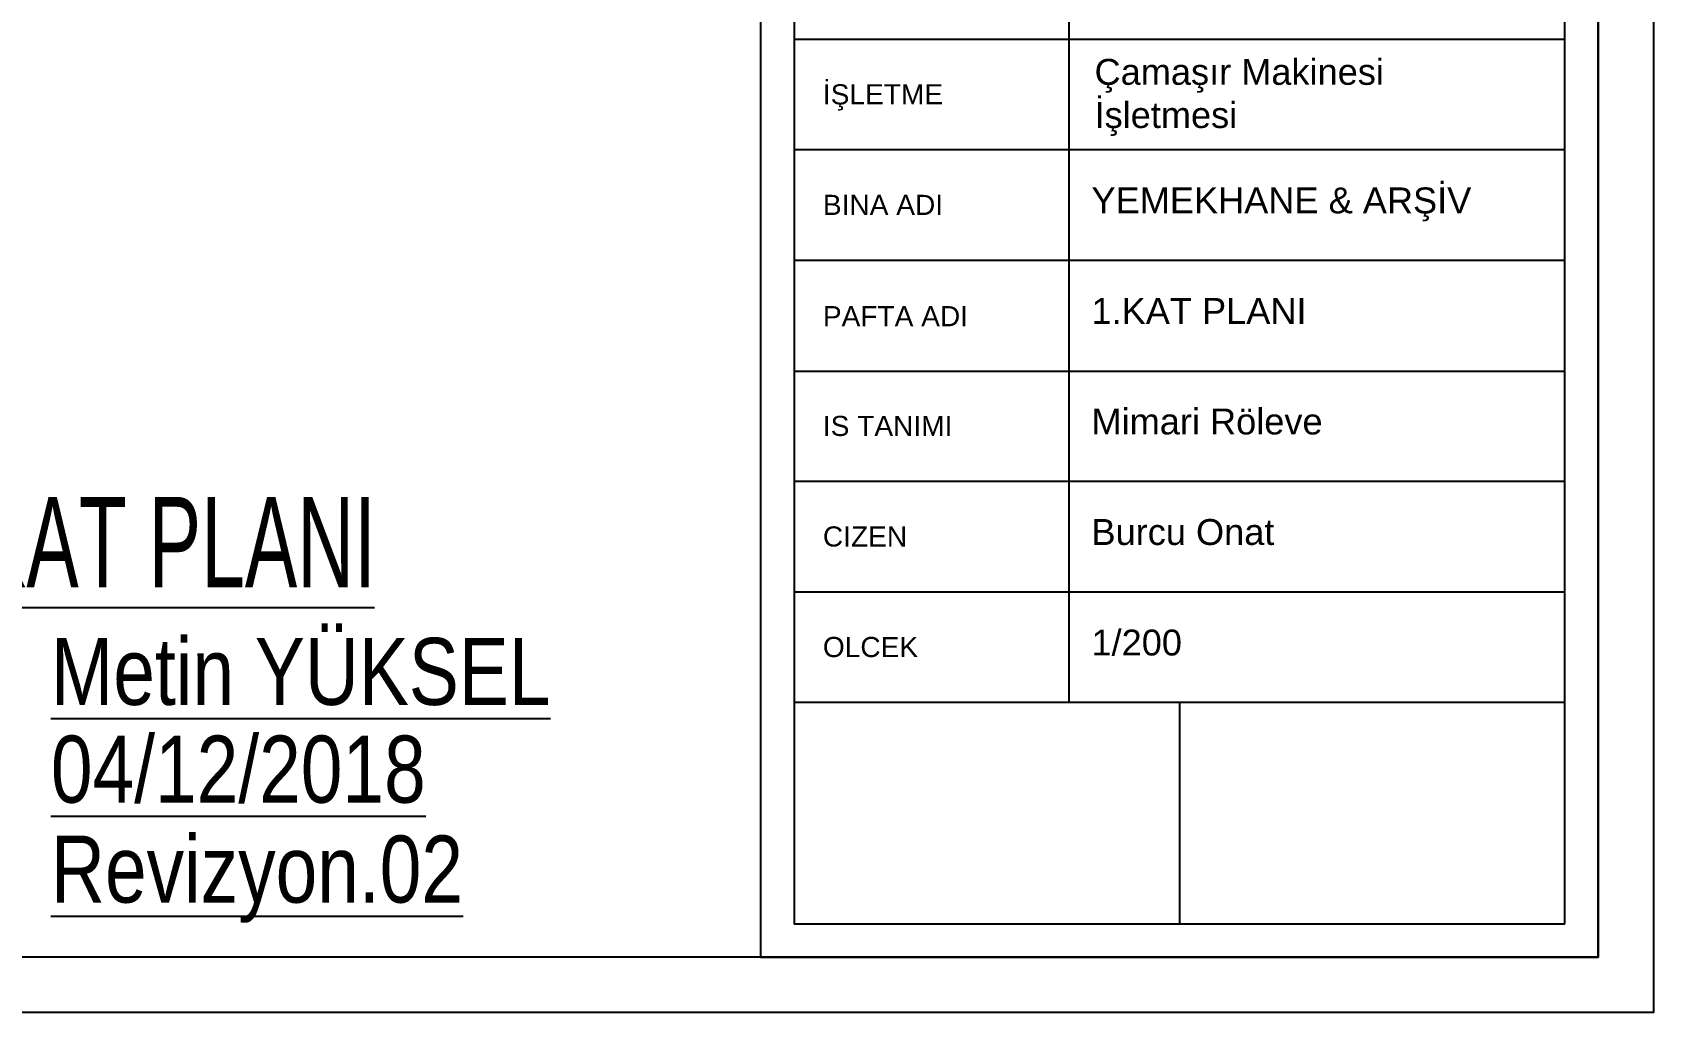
# Model space of a CAD drawing. Header units: millimetres. Extents: x 322668 to 332469, y 13187 to 20117.
# Drawn here: x 330050 to 332469, y 13187 to 14648 of the extents above; entities that cross this region are included whole.
import ezdxf
from ezdxf.enums import TextEntityAlignment as Align

# ---------------------------------------------------------------- set-up
doc = ezdxf.new("R2010")
doc.units = ezdxf.units.MM
doc.header["$LTSCALE"] = 50
doc.header["$MEASUREMENT"] = 0
doc.linetypes.add('DUZ', pattern=[0])
doc.layers.get('0').update_dxf_attribs({"linetype": 'CONTINUOUS'})
for name, color, linetype in [('ANTET', 6, 'DUZ'), ('BA_text_material', 12, 'CONTINUOUS'), ('MIM_ANTET', 7, 'CONTINUOUS'), ('MIM_REFERANS', 7, 'CONTINUOUS')]:
    doc.layers.add(name, color=color, linetype=linetype)
doc.layers.add('T_09-_DIM_1', color=7, linetype='CONTINUOUS', lineweight=25)
doc.styles.add('Arial 2.5', font='arial.ttf', dxfattribs={"height": 2.5})
doc.styles.add('ARIALTUR-R', font='arial.ttf')
doc.styles.add('text2', font='arial.ttf', dxfattribs={"width": 0.8})
doc.styles.add('TWSIMPLX', font='twsimplx.shx', dxfattribs={"width": 0.7})

# ---------------------------------------------------------------- blocks, each defined once
blk = doc.blocks.new('MIM_REF_AD')
blk.add_line((0, 0), (6.5, 0))
blk.add_circle((0.9, 0), 0.65)
at = {"layer": 'MIM_ANTET', "color": 6, "style": 'TWSIMPLX', "width": 0.2924}
blk.add_attdef('CIZIMNO', text='', height=0.45, dxfattribs=at).set_placement((0.5272, 0.05), (1.2728, 0.05), align=Align.FIT)
at = {"layer": 'MIM_ANTET', "color": 3, "style": 'TWSIMPLX', "width": 0.65}
for tag, p in [('DWGADI', (6.6114, 0.1)), ('DWGNM', (6.6114, -0.55))]:
    blk.add_attdef(tag, text='', height=0.45, dxfattribs=at).set_placement(p, align=Align.RIGHT)
at = {"layer": 'MIM_ANTET', "color": 2, "style": 'TWSIMPLX', "width": 0.659554}
blk.add_attdef('CIZIMNO', text='', height=0.25, dxfattribs=at).set_placement((0.4328, -0.35), (1.3672, -0.35), align=Align.FIT)

msp = doc.modelspace()

# ---------------------------------------------------------------- linework, layer by layer
at = {"layer": 'ANTET', "color": 171}
for p, q in [((331596.6, 15462.29), (331596.6, 13648.76)), ((332336.6, 14637.96), (331186.6, 14637.96)), ((332336.6, 14473.09), (331186.6, 14473.09)), ((332336.6, 14308.23), (331186.6, 14308.23)), ((331186.6, 14143.36), (332336.6, 14143.36)), ((332336.6, 13978.49), (331186.6, 13978.49)), ((332336.6, 13813.63), (331186.6, 13813.63)), ((332336.6, 13648.76), (331186.6, 13648.76)), ((331761.6, 13648.76), (331761.6, 13319.03))]:
    msp.add_line(p, q, dxfattribs=at)
at = {"layer": 'ANTET'}
msp.add_lwpolyline([(322668.1, 13186.53), (322668.1, 20116.53), (332469.1, 20116.53), (332469.1, 13186.53)], close=True, dxfattribs=at)
at = {"layer": 'ANTET', "color": 171}
for points in [[(322750.6, 13269.03), (322750.6, 20034.03), (332386.6, 20034.03), (332386.6, 13269.03)], [(332386.6, 13269.03), (332386.6, 15512.29), (331136.6, 15512.29), (331136.6, 13269.03)], [(332336.6, 13319.03), (332336.6, 15462.29), (331186.6, 15462.29), (331186.6, 13319.03)]]:
    msp.add_lwpolyline(points, close=True, dxfattribs=at)

# ---------------------------------------------------------------- block references
at = {"layer": 'MIM_REFERANS'}
ref = msp.add_blockref('MIM_REF_AD', (328610.8, 13790.54), dxfattribs=dict(at, xscale=300, yscale=300, zscale=6))
ref.add_attrib('CIZIMNO', 'A', (328843.97, 13805.54), dxfattribs={"layer": 'MIM_ANTET', "color": 6, "height": 135, "style": 'TWSIMPLX', "width": 0.7})
ref.add_attrib('DWGADI', '1. KAT PLANI', dxfattribs={"layer": 'MIM_ANTET', "color": 3, "height": 135, "style": 'TWSIMPLX', "width": 0.65}).set_placement((330562.73, 13820.54), align=Align.RIGHT)

# ---------------------------------------------------------------- texts
at = {"layer": 'ANTET', "color": 2, "char_height": 30, "attachment_point": 1, "style": 'ARIALTUR-R'}
for s, insert in [('İŞLETME', (331229.64, 14571.09)), ('BINA ADI', (331229.64, 14406.22)), ('PAFTA ADI', (331229.64, 14240.2)), ('IS TANIMI', (331229.64, 14076.49)), ('CIZEN', (331229.64, 13911.62)), ('OLCEK', (331229.64, 13746.76))]:
    msp.add_mtext_dynamic_manual_height_columns(s, width=522.5236, gutter_width=12.5, heights=[0], dxfattribs=dict(at, insert=insert))
at = {"layer": 'BA_text_material', "style": 'text2', "width": 0.8}
for s, p in [('%%UMetin YÜKSEL', (330077.78, 13645.36)), ('%%U04/12/2018', (330077.78, 13499.57)), ('%%URevizyon.02', (330077.78, 13350.54))]:
    msp.add_text(s, height=100, dxfattribs=at).set_placement(p)
at = {"layer": 'T_09-_DIM_1', "color": 0, "lineweight": -3, "attachment_point": 1, "style": 'Arial 2.5'}
for s, width, insert, char_height in [('Çamaşır Makinesi İşletmesi', 522.5236, (331634.96, 14608.9), 38.6303), ('YEMEKHANE & ARŞİV', 608.0805, (331630.4, 14417.18), 38.6303), ('1.KAT PLANI', 522.5236, (331630.4, 14252.34), 38.6303), ('Mimari Röleve', 522.5236, (331630.4, 14087.47), 38.6303), ('Burcu Onat', 522.5236, (331630.4, 13922.6), 38.63), ('1/200', 522.5236, (331630.4, 13757.74), 38.63)]:
    msp.add_mtext_dynamic_manual_height_columns(s, width=width, gutter_width=12.5, heights=[0], dxfattribs=dict(at, insert=insert, char_height=char_height))

doc.saveas('drawing.dxf')
